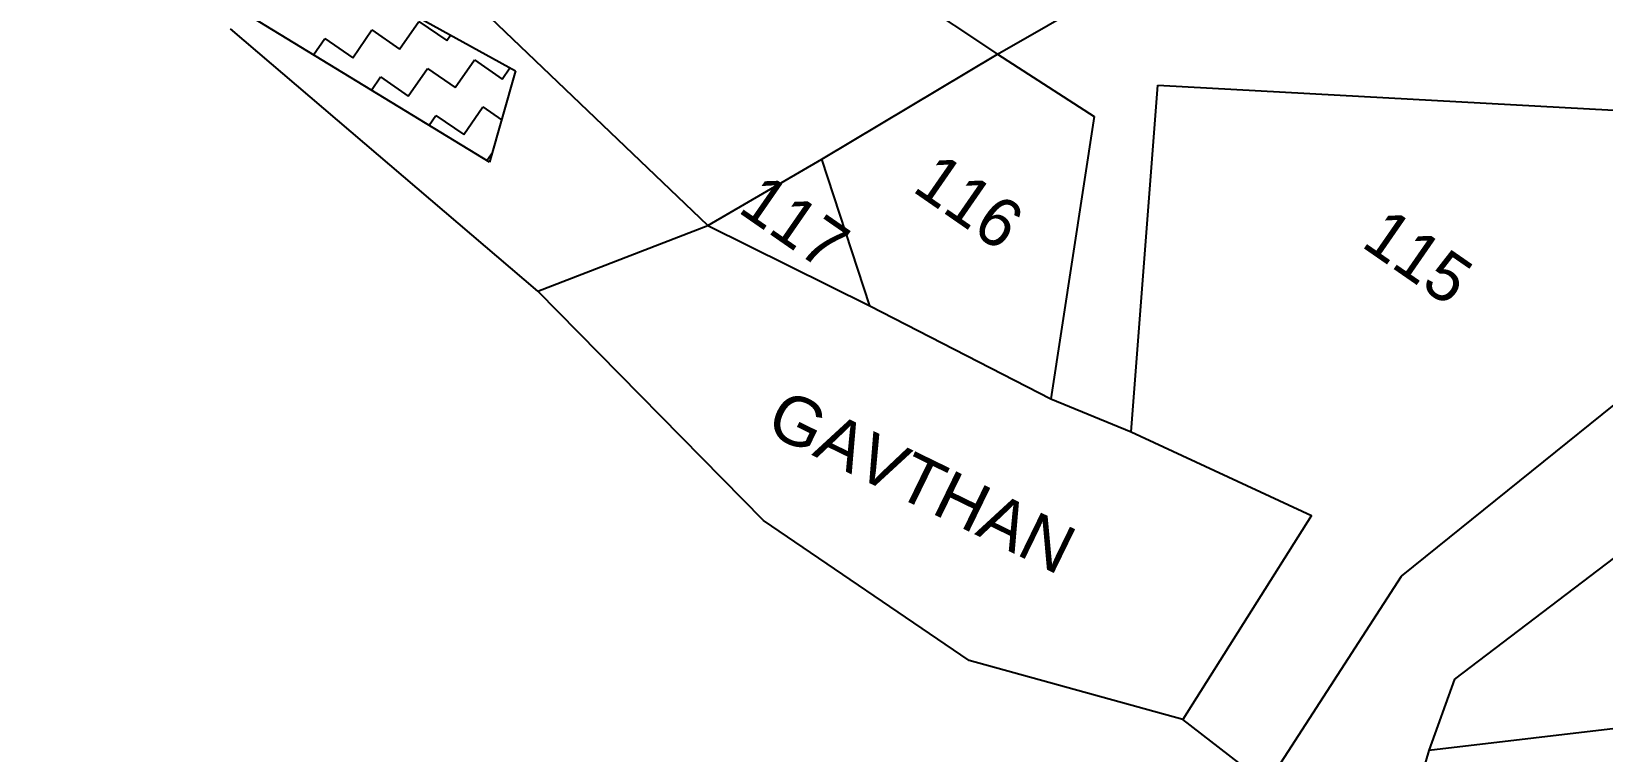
# Model space of a CAD drawing. Header units: metres. Extents: x 282167 to 284586, y 2020907 to 2023042.
# Drawn here: x 282953.6 to 283244.9, y 2021581 to 2021714.5 of the extents above; entities that cross this region are included whole.
import ezdxf
from ezdxf.enums import TextEntityAlignment as Align

# ---------------------------------------------------------------- set-up
doc = ezdxf.new("R2010")
doc.units = ezdxf.units.M
doc.header["$MEASUREMENT"] = 0
for name, color, linetype in [('POLY_HATCH', 12, 'Continuous'), ('POLY_PARCEL', 6, 'Continuous'), ('POLY_WATER', 4, 'Continuous'), ('TEXT_MAPIN', 7, 'Continuous'), ('TEXT_PARCEL', 7, 'Continuous'), ('V_BOUND_LINE', 7, 'Continuous')]:
    doc.layers.add(name, color=color, linetype=linetype)
doc.styles.get("Standard").update_dxf_attribs({"font": 'arial.ttf'})
doc.styles.add('TEXT_MAP', font='', dxfattribs={"height": 2.5})
doc.styles.get('TEXT_MAP').set_extended_font_data('Kruti Dev 050')

msp = doc.modelspace()

# ---------------------------------------------------------------- linework, layer by layer
at = {"layer": 'POLY_HATCH'}
for p, q in [((283038.49, 2021690.25), (282953.58, 2021742.08)), ((283021.31, 2021719.27), (283043.31, 2021707.14)), ((283043.31, 2021707.14), (283038.49, 2021690.25))]:
    msp.add_line(p, q, dxfattribs=at)
at = {"layer": 'POLY_HATCH', "linetype": 'Continuous'}
for p, q in [((283021.85, 2021711.18), (283025.42, 2021716.33)), ((283025.42, 2021716.33), (283030.57, 2021712.76)), ((283013.14, 2021709.6), (283016.71, 2021714.75)), ((283016.71, 2021714.75), (283021.85, 2021711.18)), ((283030.57, 2021712.76), (283031.27, 2021713.78)), ((283005.9, 2021710.15), (283007.99, 2021713.17)), ((283007.99, 2021713.17), (283013.14, 2021709.6)), ((283023.43, 2021702.47), (283027, 2021707.62)), ((283027, 2021707.62), (283032.15, 2021704.05)), ((283032.15, 2021704.05), (283035.71, 2021709.2)), ((283035.71, 2021709.2), (283040.86, 2021705.63)), ((283040.86, 2021705.63), (283042.3, 2021707.7)), ((283016.61, 2021703.61), (283018.29, 2021706.04)), ((283018.29, 2021706.04), (283023.43, 2021702.47)), ((283027.31, 2021697.08), (283028.58, 2021698.9)), ((283028.58, 2021698.9), (283033.73, 2021695.34)), ((283033.73, 2021695.34), (283037.29, 2021700.48)), ((283037.29, 2021700.48), (283040.73, 2021698.1)), ((283038.02, 2021690.54), (283038.87, 2021691.77)), ((283038.87, 2021691.77), (283038.92, 2021691.74))]:
    msp.add_line(p, q, dxfattribs=at)
at = {"layer": 'POLY_PARCEL'}
for p, q in [((283132.7, 2021710.25), (283332.66, 2021825.05)), ((283051.59, 2021764.33), (283132.7, 2021710.25)), ((283078.99, 2021678.51), (283011.25, 2021743.28)), ((283100.1, 2021690.8), (283132.7, 2021710.25)), ((283132.7, 2021710.25), (283150.61, 2021698.69)), ((283157.47, 2021640.27), (283162.44, 2021704.48)), ((283162.44, 2021704.48), (283276.27, 2021698.24)), ((283150.61, 2021698.69), (283142.56, 2021646.36)), ((283078.99, 2021678.51), (283100.1, 2021690.8)), ((283109.05, 2021663.63), (283100.1, 2021690.8)), ((283047.44, 2021666.29), (283078.99, 2021678.51)), ((283078.99, 2021678.51), (283109.05, 2021663.63)), ((283109.05, 2021663.63), (283142.56, 2021646.36)), ((283142.56, 2021646.36), (283157.47, 2021640.27)), ((283157.47, 2021640.27), (283190.91, 2021624.75)), ((283190.91, 2021624.75), (283167.08, 2021586.93)), ((283262.68, 2021587.02), (283212.64, 2021581.18))]:
    msp.add_line(p, q, dxfattribs=at)
at = {"layer": 'POLY_WATER'}
for p, q in [((283207.61, 2021613.5), (283272.45, 2021665.72)), ((283271.78, 2021635.79), (283217.43, 2021594.37)), ((283182.63, 2021574.85), (283207.61, 2021613.5)), ((283217.43, 2021594.37), (283212.64, 2021581.18)), ((283212.64, 2021581.18), (283203.92, 2021550.98))]:
    msp.add_line(p, q, dxfattribs=at)
at = {"layer": 'V_BOUND_LINE'}
for p, q in [((283047.44, 2021666.29), (282990.47, 2021714.93)), ((283089.32, 2021623.81), (283047.44, 2021666.29)), ((283127.42, 2021597.84), (283089.32, 2021623.81)), ((283167.08, 2021586.93), (283127.42, 2021597.84)), ((283182.63, 2021574.85), (283167.08, 2021586.93))]:
    msp.add_line(p, q, dxfattribs=at)

# ---------------------------------------------------------------- texts
at = {"layer": 'TEXT_MAPIN'}
msp.add_text('GAVTHAN', height=9.017, rotation=334.0238, dxfattribs=at).set_placement((283089.32, 2021640.29))
at = {"layer": 'TEXT_PARCEL', "style": 'TEXT_MAP'}
for s, p in [('116', (283127.48, 2021682.99)), ('117', (283095.14, 2021679.13)), ('115', (283210.68, 2021672.68))]:
    msp.add_text(s, height=9.017, rotation=325.2826, dxfattribs=at).set_placement(p, align=Align.MIDDLE)

doc.saveas('drawing.dxf')
